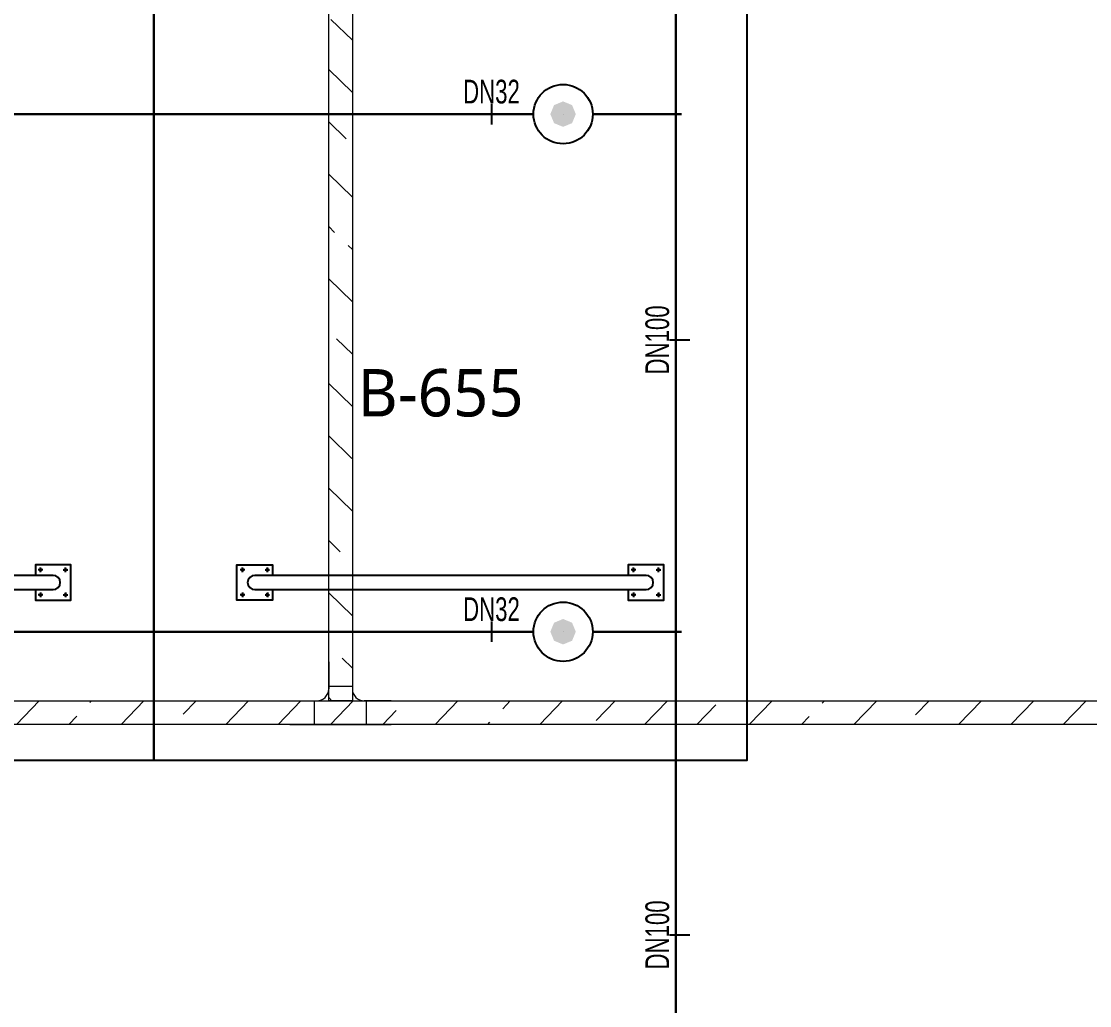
# Model space of a CAD drawing. Header units: millimetres. Extents: x -379292 to 1221486, y 92049 to 447512.
# Drawn here: x -179214 to -174710, y 115785 to 119935 of the extents above; entities that cross this region are included whole.
import ezdxf
from ezdxf.enums import TextEntityAlignment as Align

# ---------------------------------------------------------------- set-up
doc = ezdxf.new("R2010")
doc.units = ezdxf.units.MM
for name, color, linetype in [('-M-YNGN-BORUID', 7, 'Continuous'), ('-M-YNGN-BORUUZUN', 7, 'Continuous'), ('-M-YNGN-BORUYUK', 7, 'Continuous'), ('-M-YNGN-SPR-YUK', 7, 'Continuous'), ('-M-YNGN-ZON5-CAP-', 7, 'Continuous'), ('-M-YNGN-ZON5-SPR-', 7, 'Continuous'), ('202-A-Y-MahalAd', 141, 'Continuous')]:
    doc.layers.add(name, color=color, linetype=linetype)
doc.layers.add('-M-YNGN-SPR-CAPCIZGI', color=188, linetype='Continuous', plot=False)
doc.layers.add('-M-YNGN-ZON5', color=11, linetype='SP', lineweight=30)
doc.layers.add('E_CT_AYDINLATMA', color=3, linetype='Continuous', lineweight=9)
doc.styles.add('CIZGI', font='tahoma.ttf', dxfattribs={"width": 0.8, "oblique": 20})
doc.styles.add('HCAD', font='HCAD.SHX', dxfattribs={"width": 0.8, "height": 0.2})
doc.styles.add('PIPESIZE', font='hcad.shx', dxfattribs={"width": 0.8})
doc.styles.add('SPR-NOT', font='romans.shx')
doc.styles.get("Standard").update_dxf_attribs({"font": 'segoeuil.ttf'})
doc.linetypes.add('SP', pattern='A,2,-0.1,["SP",CIZGI,S=0.14,R=0.2,X=0,Y=-0.07],-0.255', length=2.355)

# ---------------------------------------------------------------- blocks, each defined once
blk = doc.blocks.new('202_Vida')
at = {"color": 0, "linetype": 'ByBlock', "ltscale": 0.2}
for points in [[(0.96, 0), (-0.96, 0)], [(0, 0.96), (0, -0.96)]]:
    blk.add_lwpolyline(points, dxfattribs=at)
at = {"color": 0, "linetype": 'ByBlock'}
for radius in [0.42, 0.23, 0.155]:
    blk.add_circle((0, 0), radius, dxfattribs=at)
blk = doc.blocks.new('202_Stoper')
at = {"color": 0, "linetype": 'ByBlock'}
for points in [[(-750, -30), (-750, -75), (-900, -75), (-900, 75), (-750, 75), (-750, 30)], [(750, -30), (750, -75), (900, -75), (900, 75), (750, 75), (750, 30)]]:
    blk.add_lwpolyline(points, dxfattribs=at)
blk.add_lwpolyline([(825, -30, 1), (825, 30), (-825, 30, 1), (-825, -30)], format="xyb", close=True, dxfattribs=at)
at = {"color": 0, "linetype": 'ByBlock', "yscale": 10, "zscale": 10, "rotation": 180}
for p, xscale in [((-877, 53), -10), ((-772, 53), 10), ((772, 53), -10), ((877, 53), 10)]:
    blk.add_blockref('202_Vida', p, dxfattribs=dict(at, xscale=xscale))
at = {"color": 0, "linetype": 'ByBlock', "yscale": 10, "zscale": 10}
for p, xscale in [((-877, -52), 10), ((-772, -52), -10), ((772, -52), 10), ((877, -52), -10)]:
    blk.add_blockref('202_Vida', p, dxfattribs=dict(at, xscale=xscale))
blk = doc.blocks.new('202_Mahalblok')
at = {"color": 0, "linetype": 'ByBlock', "flags": 128}
blk.add_lwpolyline([(0, 0), (0, 5000), (2500, 5000), (2500, 0)], close=True, dxfattribs=at)
at = {"color": 252}
blk.add_blockref('202_Stoper', (1250, 750), dxfattribs=at)
at = {"color": 0, "linetype": 'ByBlock', "ltscale": 25}
blk.add_attdef('MAHALNO', text='', height=200, dxfattribs=at).set_placement((1208.7, 1390), align=Align.BOTTOM_CENTER)
blk = doc.blocks.new('OtoParkBodrumKatMimari')
at = {"layer": '202-A-Y-MahalAd', "color": 8, "ltscale": 25}
for p, values in [((65200, 16000), {'MAHALNO': 'B-656'}), ((67700, 16000), {'MAHALNO': 'B-655'})]:
    blk.add_blockref('202_Mahalblok', p, dxfattribs=at).add_auto_attribs(values)
blk = doc.blocks.new('SPRKL100')
at = {"layer": '-M-YNGN-SPR-CAPCIZGI'}
blk.add_line((0, 0.431), (0, -0.431), dxfattribs=at)
at = {"layer": '-M-YNGN-BORUID', "color": 0, "style": 'HCAD', "width": 0.8, "flags": 1}
blk.add_attdef('DIC', text='', height=0.4, dxfattribs=at).set_placement((0, -1.693), align=Align.CENTER)
at = {"layer": '-M-YNGN-BORUUZUN', "color": 0, "style": 'HCAD', "width": 0.7}
blk.add_attdef('BOY', text='', height=0.8, dxfattribs=at).set_placement((0, -1.08), align=Align.CENTER)
at = {"layer": '-M-YNGN-BORUYUK', "color": 6, "style": 'PIPESIZE', "width": 0.8}
blk.add_attdef('YUK', text='', height=0.5, dxfattribs=at).set_placement((0, 1.866), align=Align.CENTER)
at = {"color": 0, "style": 'PIPESIZE', "width": 0.7}
blk.add_attdef('CAP', text='', height=1, dxfattribs=at).set_placement((0, 0.45), align=Align.CENTER)
blk = doc.blocks.new('SP-C-UP-12')
at = {"ltscale": 10}
blk.add_line((0, 0), (0, 0), dxfattribs=at)
at = {"color": 1, "linetype": 'Continuous'}
blk.add_circle((0, 0), 12.5, dxfattribs=at)
at = {"ltscale": 10}
for points in [[(-5.37, 0), (-3.8, 3.8), (-3.8, -3.8), (0, 5.37)], [(-3.8, -3.8), (0, 5.37), (0, -5.37), (3.8, 3.8)], [(0, -5.37), (3.8, 3.8), (3.8, -3.8), (5.37, 0)]]:
    blk.add_solid(points, dxfattribs=at)
at = {"layer": '-M-YNGN-SPR-YUK', "style": 'SPR-NOT', "width": 0.5, "flags": 9}
for tag, p in [('YUK', (0, 17.77)), ('CAP', (0, 14.42)), ('TIP', (0.2, 10.78))]:
    blk.add_attdef(tag, text='', height=2.5, dxfattribs=at).set_placement(p, align=Align.MIDDLE_CENTER)
blk = doc.blocks.new('A$C69E8C7F8')
at = {"layer": '-M-YNGN-ZON5', "ltscale": 500}
for p, q in [((-2056.31, 6569.36), (-2056.31, 359.36)), ((-2391.31, 1781.86), (-2116.31, 1781.86)), ((-2053.81, 1781.86), (-2091.31, 1781.86)), ((-2391.31, 1563.61), (-2116.31, 1563.61)), ((-2053.81, 1563.61), (-2091.31, 1563.61))]:
    blk.add_line(p, q, dxfattribs=at)
at = {"layer": '-M-YNGN-ZON5-CAP-'}
ref = blk.add_blockref('SPRKL100', (-2134, 1781.86), dxfattribs=dict(at, xscale=10, yscale=10, zscale=10))
ref.add_attrib('CAP', 'DN32', dxfattribs={"layer": '0', "color": 0, "height": 10, "style": 'PIPESIZE', "width": 0.7}).set_placement((-2134, 1786.36), align=Align.CENTER)
ref = blk.add_blockref('SPRKL100', (-2054.61, 1686.65), dxfattribs=dict(at, xscale=10.00000000000001, yscale=10.00000000000001, zscale=10.00000000000001, rotation=90))
ref.add_attrib('CAP', 'DN100', dxfattribs={"layer": '0', "color": 0, "height": 10, "rotation": 90, "style": 'PIPESIZE', "width": 0.7}).set_placement((-2059.11, 1686.65), align=Align.CENTER)
ref = blk.add_blockref('SPRKL100', (-2134, 1563.61), dxfattribs=dict(at, xscale=10, yscale=10, zscale=10))
ref.add_attrib('CAP', 'DN32', dxfattribs={"layer": '0', "color": 0, "height": 10, "style": 'PIPESIZE', "width": 0.7}).set_placement((-2134, 1568.11), align=Align.CENTER)
ref = blk.add_blockref('SPRKL100', (-2054.61, 1435.76), dxfattribs=dict(at, xscale=10.00000000000001, yscale=10.00000000000001, zscale=10.00000000000001, rotation=90))
ref.add_attrib('CAP', 'DN100', dxfattribs={"layer": '0', "color": 0, "height": 10, "rotation": 90, "style": 'PIPESIZE', "width": 0.7}).set_placement((-2059.11, 1435.76), align=Align.CENTER)
at = {"layer": '-M-YNGN-ZON5-SPR-', "ltscale": 25}
for p in [(-2103.81, 1781.86), (-2103.81, 1563.61)]:
    blk.add_blockref('SP-C-UP-12', p, dxfattribs=at)
blk = doc.blocks.new('*U583')
h = blk.add_hatch()
h.set_pattern_fill('ANSI33', color=0, scale=50, angle=1, style=0)
h.paths.add_polyline_path([(-3321.3, 100), (7525.3, 100), (7525.3, 0), (-3321.3, 0)])
at = {"color": 0}
blk.add_lwpolyline([(-3321.3, 100), (7525.3, 100), (7525.3, 0), (-3321.3, 0)], close=True, dxfattribs=at)
at = {"ltscale": 25, "flags": 1}
for tag, p in [('YUKSEKLIK', (-228.6, -148.7)), ('KALINLIK', (-228.6, -213.3))]:
    blk.add_attdef(tag, p, '', height=50, dxfattribs=at)
blk = doc.blocks.new('*U605')
h = blk.add_hatch()
h.set_pattern_fill('ANSI33', color=0, scale=50, angle=1, style=0)
h.paths.add_polyline_path([(-1732.2, 100), (5588.3, 100), (5588.3, 0), (-1732.2, 0)])
at = {"color": 0}
blk.add_lwpolyline([(-1732.2, 100), (5588.3, 100), (5588.3, 0), (-1732.2, 0)], close=True, dxfattribs=at)
at = {"ltscale": 25, "flags": 1}
for tag, p in [('YUKSEKLIK', (-228.6, -148.7)), ('KALINLIK', (-228.6, -213.3))]:
    blk.add_attdef(tag, p, '', height=50, dxfattribs=at)
blk = doc.blocks.new('*U134')
at = {"color": 0}
for p, q in [((264, 264), (-164, 264)), ((-60, 264), (-60, 164)), ((0, 264), (264, 264)), ((160, 264), (160, 164)), ((-164, 164), (-50, 164)), ((264, 164), (150, 164)), ((0, 0), (0, 114)), ((0, 104), (100, 104)), ((100, 0), (100, 114))]:
    blk.add_line(p, q, dxfattribs=at)
for centre, start, end in [((-50, 114), 0, 90), ((150, 114), 90, 180)]:
    blk.add_arc(centre, 50, start, end, dxfattribs=at)

msp = doc.modelspace()

# ---------------------------------------------------------------- block references
at = {"color": 8}
msp.add_blockref('OtoParkBodrumKatMimari', (-246354.8, 100818.8), dxfattribs=at)

# ---------------------------------------------------------------- next in the draw order: block references
at = {"layer": '-M-YNGN-ZON5', "ltscale": 25, "xscale": 10, "yscale": 10, "zscale": 10}
msp.add_blockref('A$C69E8C7F8', (-155891.8, 101725.1), dxfattribs=at)
at = {"layer": 'E_CT_AYDINLATMA'}
for name, p, rotation in [('*U605', (-177918.2, 122658.1), 270), ('*U583', (-173396.4, 117069.8), 180)]:
    msp.add_blockref(name, p, dxfattribs=dict(at, rotation=rotation))
at = {"layer": 'E_CT_AYDINLATMA', "color": 2, "rotation": 180}
msp.add_blockref('*U134', (-177818.2, 117233.8), dxfattribs=at)

doc.saveas('drawing.dxf')
